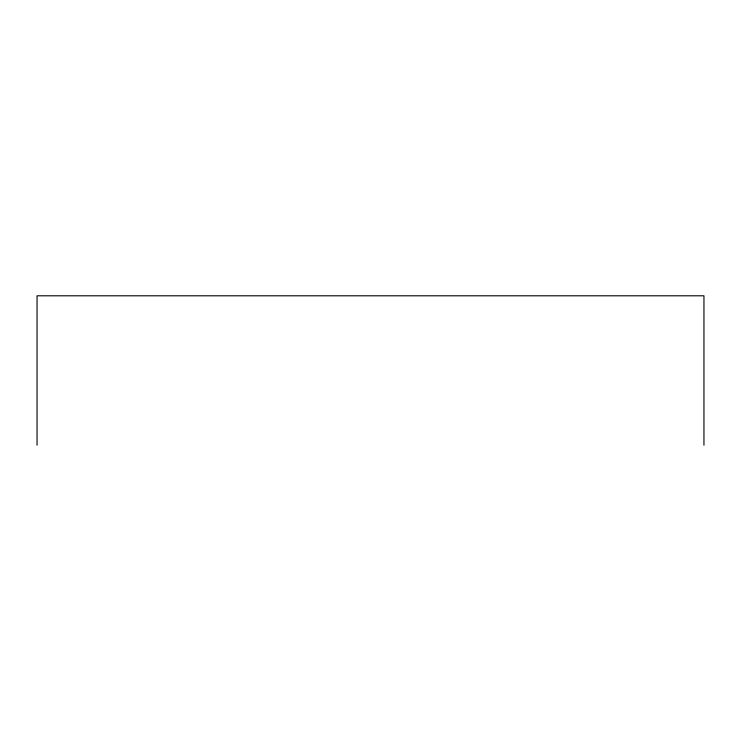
<?xml version="1.0" encoding="UTF-8"?>
<svg xmlns="http://www.w3.org/2000/svg" width="741" height="741" viewBox="0 0 741 741"><rect width="100%" height="100%" fill="white"/><g stroke="black" fill="none" stroke-linecap="round" stroke-linejoin="round"><path stroke-width="1.11" d="M703.95 445.202L703.95 295.798L37.05 295.798L37.05 445.202"/></g></svg>
